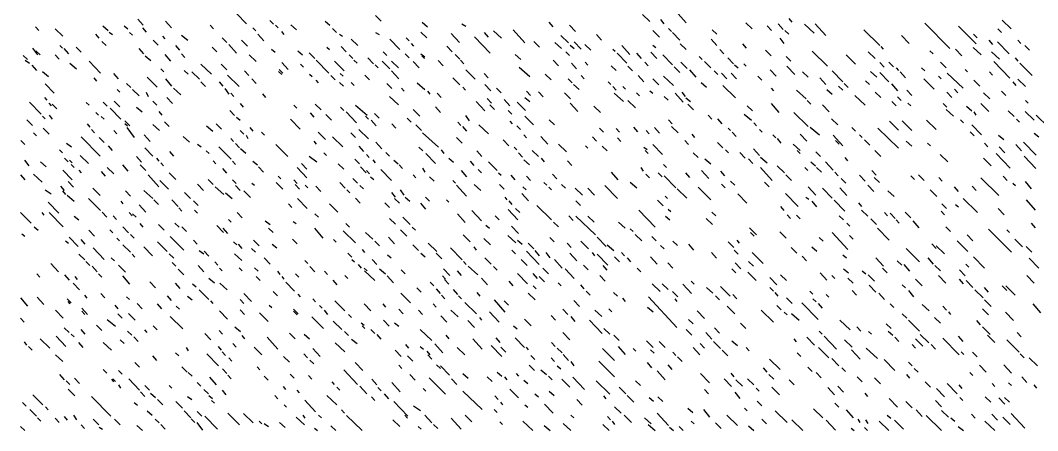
# Model space of a CAD drawing. Extents: x 0 to 599, y 0 to 600.
# Drawn here: x 0.6 to 367.4, y 0.2 to 148.2 of the extents above; entities that cross this region are included whole.
import ezdxf

# ---------------------------------------------------------------- set-up
doc = ezdxf.new("R2010")
doc.units = 0
doc.header["$MEASUREMENT"] = 0
doc.layers.add('SKARN_FSET2', color=206, linetype='CONTINUOUS')

msp = doc.modelspace()

# ---------------------------------------------------------------- linework, layer by layer
at = {"layer": 'SKARN_FSET2'}
for p, q in [((78.5, 150.7), (82.16, 146.96)), ((237.75, 150.51), (240.68, 147.33)), ((42.99, 148.64), (44.82, 146.4)), ((52.87, 147.89), (55.07, 145.46)), ((90.58, 148.08), (91.86, 146.77)), ((110.53, 147.89), (112.18, 146.4)), ((128.65, 149.95), (130.67, 147.89)), ((145.49, 147.52), (147.33, 145.83)), ((159.77, 146.96), (161.24, 146.02)), ((191.07, 147.52), (192.54, 145.83)), ((224.93, 150.33), (227.5, 147.71)), ((231.34, 148.46), (232.63, 146.96)), ((262.1, 147.33), (264.48, 145.09)), ((273.81, 146.96), (275.64, 144.9)), ((277.65, 148.83), (278.75, 147.52)), ((283.33, 146.77), (286.81, 143.59)), ((287.17, 146.96), (291.02, 142.65)), ((326.71, 147.15), (335.69, 137.97)), ((354.53, 148.27), (357.83, 145.09)), ((6.01, 145.83), (7.3, 144.52)), ((13.15, 145.09), (15.9, 142.46)), ((27.62, 143.21), (28.9, 141.72)), ((30.36, 146.21), (32.19, 144.52)), ((32.56, 143.96), (33.84, 143.03)), ((38.05, 146.21), (39.33, 145.09)), ((39.88, 143.78), (40.98, 142.84)), ((44.64, 145.46), (45.92, 143.96)), ((68.98, 146.4), (70.26, 145.09)), ((84.36, 145.46), (85.46, 144.34)), ((86.19, 143.21), (88.39, 140.78)), ((92.6, 146.4), (93.51, 145.46)), ((94.79, 144.15), (95.53, 143.03)), ((98.09, 146.58), (100.1, 144.71)), ((113.1, 145.27), (114.56, 143.78)), ((115.66, 143.21), (116.76, 142.46)), ((128.66, 143.78), (129.94, 143.03)), ((144.95, 143.96), (147.15, 141.9)), ((155.93, 143.4), (158.86, 140.22)), ((167.83, 143.78), (169.3, 142.09)), ((171.12, 144.34), (174.06, 141.72)), ((178.26, 144.71), (182.48, 140.03)), ((198.58, 146.4), (200.78, 144.15)), ((228.6, 144.52), (230.98, 142.09)), ((234.27, 145.27), (235.37, 144.15)), ((235.74, 143.78), (238.31, 140.97)), ((250.02, 144.71), (251.67, 143.21)), ((269.79, 146.21), (271.43, 144.52)), ((276.19, 144.52), (277.66, 143.21)), ((304.75, 144.71), (310.43, 139.1)), ((338.79, 146.02), (345.21, 139.66)), ((344.29, 143.21), (345.57, 141.9)), ((353.07, 145.09), (354.36, 143.78)), ((30, 140.59), (31.47, 139.1)), ((48.49, 140.97), (50.32, 139.28)), ((51.78, 142.46), (52.7, 141.53)), ((58.74, 142.84), (60.93, 140.97)), ((73.38, 141.9), (75.03, 140.22)), ((75.76, 139.47), (78.51, 136.29)), ((80.34, 140.97), (82.54, 138.91)), ((119.87, 141.34), (122.26, 139.1)), ((133.79, 141.34), (137.45, 137.6)), ((139.64, 141.9), (140.74, 140.78)), ((141.48, 139.84), (142.39, 138.91)), ((164.35, 142.28), (170.03, 136.29)), ((185.77, 140.59), (187.79, 138.53)), ((193.28, 140.22), (195.66, 137.97)), ((195.47, 142.65), (198.22, 140.03)), ((200.23, 140.41), (202.8, 137.78)), ((204.08, 139.47), (206.28, 137.41)), ((208.28, 143.03), (210.12, 140.97)), ((238.49, 139.66), (240.69, 137.6)), ((249.66, 141.34), (251.67, 139.1)), ((261.01, 139.66), (262.29, 138.16)), ((274.37, 141.72), (275.83, 139.84)), ((318.3, 142.65), (321.05, 139.84)), ((349.78, 140.97), (351.07, 139.47)), ((352.89, 140.41), (357.11, 136.1)), ((360.22, 140.97), (361.32, 139.84)), ((4.92, 138.16), (6.76, 135.73)), ((6.21, 137.22), (7.67, 135.73)), ((13.16, 135.73), (14.63, 134.23)), ((14.81, 139.1), (15.72, 138.16)), ((16.27, 137.97), (17.92, 136.1)), ((20.67, 138.53), (22.5, 136.66)), ((43.36, 137.97), (45.01, 136.1)), ((52.7, 135.91), (54.72, 133.48)), ((56.54, 139.1), (58.01, 137.41)), ((58.74, 136.1), (59.84, 134.79)), ((69.72, 138.53), (71.37, 136.85)), ((83.09, 135.73), (85.65, 133.29)), ((91.14, 137.78), (92.42, 136.66)), ((100.66, 137.22), (102.31, 135.73)), ((104.69, 136.47), (106.7, 134.41)), ((111.09, 138.53), (112.01, 137.6)), ((116.22, 138.72), (118.05, 136.85)), ((119.15, 135.73), (120.43, 134.41)), ((131.41, 136.85), (132.69, 135.54)), ((139.28, 136.1), (140.75, 134.6)), ((144.96, 136.1), (146.42, 134.98)), ((154.29, 138.91), (156.31, 136.85)), ((157.4, 135.91), (159.05, 134.23)), ((179, 135.91), (181.02, 134.04)), ((197.31, 136.85), (198.59, 135.54)), ((198.77, 139.28), (200.24, 137.97)), ((214.15, 137.78), (215.06, 137.04)), ((215.8, 136.29), (219.28, 132.73)), ((217.44, 139.1), (220.37, 135.91)), ((222.75, 136.29), (224.4, 134.41)), ((227.88, 136.66), (230.08, 134.41)), ((228.61, 139.28), (229.71, 138.35)), ((232.27, 135.73), (235.75, 132.17)), ((252.77, 137.6), (254.24, 136.1)), ((269.25, 137.41), (271.26, 135.35)), ((286.09, 137.04), (291.58, 131.61)), ((298.35, 135.73), (301.65, 132.36)), ((306.22, 136.85), (308.79, 134.41)), ((310.8, 138.72), (311.71, 137.78)), ((328.55, 137.22), (329.65, 136.1)), ((337.7, 137.78), (340.09, 135.35)), ((344.11, 138.35), (347.04, 135.73)), ((350.7, 136.85), (353.63, 134.23)), ((362.78, 139.1), (364.43, 137.41)), ((1.63, 135.54), (3.1, 134.04)), ((2.37, 133.85), (3.83, 132.73)), ((18.48, 132.73), (20.86, 130.67)), ((25.43, 133.48), (29.46, 129.17)), ((45.56, 135.35), (47.58, 133.67)), ((65.7, 132.36), (69.55, 128.8)), ((73.02, 132.36), (75.04, 130.3)), ((94.81, 132.92), (97.19, 130.48)), ((101.58, 132.36), (102.68, 131.23)), ((107.25, 133.85), (111.83, 129.17)), ((113.84, 133.48), (117.32, 129.92)), ((120.8, 133.85), (122.08, 132.73)), ((125.92, 134.6), (127.94, 132.54)), ((128.49, 132.17), (129.59, 131.05)), ((131.05, 133.48), (133.8, 130.67)), ((134.34, 133.48), (136.91, 131.05)), ((142.21, 133.29), (144.41, 131.05)), ((145.32, 135.35), (146.24, 134.41)), ((151.18, 133.67), (153.02, 131.79)), ((159.24, 133.85), (160.52, 132.54)), ((192.74, 133.85), (194.57, 131.79)), ((199.33, 132.73), (201.16, 130.67)), ((204.27, 133.1), (205.18, 131.98)), ((225.68, 133.1), (226.97, 131.79)), ((238.68, 133.1), (241.06, 130.86)), ((245.27, 135.16), (246.37, 134.04)), ((247.28, 133.29), (249.48, 131.05)), ((255.7, 134.6), (257.72, 132.54)), ((258.08, 132.17), (259.37, 131.05)), ((261.38, 132.54), (262.3, 131.61)), ((276.75, 135.16), (278.4, 133.48)), ((310.44, 132.92), (312.08, 131.23)), ((313.73, 133.1), (315.38, 131.42)), ((332.4, 133.1), (334.42, 131.05)), ((351.62, 133.29), (357.3, 127.3)), ((359.31, 134.6), (360.22, 133.48)), ((360.96, 132.73), (365.35, 128.24)), ((4.75, 131.98), (6.4, 130.11)), ((8.59, 129.73), (10.79, 127.86)), ((34.22, 128.99), (35.87, 127.11)), ((51.24, 130.67), (52.34, 129.55)), ((59.66, 130.11), (61.13, 128.8)), ((62.41, 129.55), (65.16, 126.93)), ((75.22, 128.42), (79.44, 124.31)), ((81.45, 129.92), (82.91, 128.24)), ((93.71, 129.73), (94.81, 128.61)), ((93.89, 130.48), (95.18, 129.17)), ((104.88, 128.8), (105.79, 127.86)), ((115.86, 128.99), (116.96, 128.05)), ((124.83, 128.42), (126.48, 126.74)), ((134.35, 129.92), (137.1, 127.11)), ((161.25, 130.3), (164.55, 126.93)), ((167.85, 128.99), (169.31, 127.49)), ((180.47, 131.23), (184.32, 127.86)), ((189.81, 128.8), (192.01, 126.74)), ((213.6, 131.79), (215.44, 130.11)), ((219.65, 131.61), (221.29, 129.92)), ((236.3, 131.42), (238.32, 129.36)), ((241.8, 130.3), (244.18, 127.68)), ((250.77, 129.92), (252.05, 128.61)), ((253.33, 129.17), (255.34, 127.11)), ((256.81, 129.17), (258.82, 127.11)), ((270.9, 130.3), (273.1, 128.05)), ((276.94, 131.61), (279.87, 128.61)), ((282.62, 129.55), (284.63, 127.68)), ((293.23, 129.92), (297.08, 125.99)), ((307.14, 129.73), (309.34, 127.68)), ((310.44, 129.36), (313.74, 125.99)), ((316.3, 131.05), (317.21, 130.11)), ((317.76, 129.55), (319.78, 127.49)), ((325.45, 131.05), (326.73, 129.92)), ((334.78, 129.17), (340.46, 123.74)), ((341.19, 130.48), (342.11, 129.55)), ((349.98, 129.55), (351.08, 128.42)), ((9.51, 125.24), (12.81, 121.87)), ((27.08, 127.49), (28, 126.18)), ((38.8, 125.43), (40.45, 123.93)), ((46.3, 127.68), (49.97, 124.12)), ((52.89, 127.11), (55.09, 124.49)), ((65.71, 125.99), (67.36, 124.31)), ((72.3, 125.99), (73.58, 124.49)), ((84.01, 127.11), (85.66, 125.43)), ((107.08, 126.55), (107.99, 125.62)), ((112.57, 128.24), (114.03, 126.74)), ((115.68, 125.8), (117.15, 124.49)), ((119.89, 125.8), (120.99, 124.68)), ((132.7, 125.43), (134.54, 123.56)), ((143.69, 125.62), (146.44, 123.18)), ((156.5, 127.49), (159.06, 124.87)), ((168.03, 125.05), (170.23, 122.81)), ((198.05, 127.11), (199.52, 125.62)), ((200.07, 125.05), (202.08, 123.18)), ((202.81, 128.24), (203.91, 127.11)), ((212.51, 125.99), (213.43, 125.05)), ((223.31, 128.24), (225.33, 125.99)), ((228.62, 127.11), (230.82, 124.87)), ((232.46, 128.05), (236.13, 124.68)), ((246.01, 125.8), (248.03, 124.12)), ((266.51, 128.05), (267.98, 126.55)), ((288.84, 127.49), (291.04, 125.05)), ((297.63, 125.43), (299.1, 123.93)), ((305.32, 126.37), (306.78, 125.05)), ((314.65, 125.24), (316.85, 122.81)), ((326.37, 127.11), (330.03, 123.37)), ((331.67, 128.05), (332.59, 127.11)), ((344.31, 126.55), (346.5, 124.49)), ((358.4, 125.99), (359.5, 124.68)), ((360.23, 126.93), (362.98, 124.31)), ((35.51, 123.18), (36.43, 122.25)), ((41, 123.18), (43.38, 120.94)), ((45.94, 122.25), (46.68, 120.75)), ((55.83, 123.74), (58.39, 121.31)), ((74.31, 123.56), (75.78, 121.5)), ((76.51, 121.87), (77.61, 120.75)), ((87.86, 121.68), (88.96, 120.37)), ((138.01, 123.74), (138.93, 122.62)), ((147.35, 122.62), (148.27, 121.5)), ((150.83, 121.87), (152.3, 120.37)), ((160.16, 124.12), (161.08, 123)), ((172.24, 123.74), (173.89, 122.06)), ((183.05, 122.62), (184.51, 121.12)), ((187.44, 122.43), (189.09, 120.56)), ((196.77, 122.06), (198.97, 119.81)), ((214.16, 124.31), (215.44, 123)), ((214.71, 121.87), (218.01, 118.88)), ((217.82, 124.31), (218.74, 123.37)), ((222.77, 122.06), (223.87, 120.94)), ((227.53, 122.81), (228.63, 121.87)), ((236.68, 121.87), (239.61, 118.69)), ((239.06, 122.25), (240.34, 120.75)), ((253.88, 124.68), (258.46, 120.19)), ((271.27, 123.74), (272.19, 122.81)), ((280.43, 123), (283.91, 119.81)), ((291.41, 123.18), (293.24, 121.5)), ((295.62, 124.49), (297.08, 123)), ((301.48, 121.12), (305.14, 117.57)), ((308.8, 122.25), (310.81, 120.37)), ((320.15, 123), (321.98, 121.12)), ((334.61, 122.25), (336.44, 120.37)), ((337.35, 123.37), (338.64, 122.06)), ((347.79, 122.06), (350.17, 119.81)), ((354.38, 122.62), (355.84, 121.12)), ((3.85, 118.69), (8.06, 114.38)), ((9.34, 120.37), (10.07, 119.44)), ((10.8, 118.32), (11.72, 117.38)), ((12.08, 117.94), (13.73, 116.26)), ((24.35, 118.5), (25.45, 117.57)), ((30.39, 118.69), (31.85, 117.19)), ((34.41, 119.06), (36.43, 117)), ((48.33, 119.06), (49.79, 117.57)), ((53.45, 120.37), (55.47, 118.13)), ((79.81, 118.13), (80.91, 116.82)), ((99.22, 117.57), (100.31, 116.44)), ((106.9, 117.94), (109.1, 115.88)), ((121.36, 117.57), (125.58, 114.01)), ((133.62, 120.75), (136.92, 117.75)), ((164.93, 118.88), (168.04, 115.51)), ((168.95, 120), (170.42, 118.32)), ((169.87, 117.75), (171.52, 116.07)), ((174.99, 119.63), (177.01, 117.38)), ((179.75, 118.69), (182.69, 115.69)), ((182.5, 120.37), (184.33, 118.88)), ((198.79, 118.32), (201.54, 115.32)), ((219.66, 119.25), (222.41, 116.63)), ((232.65, 120.75), (234.12, 119.44)), ((240.52, 120.19), (242.17, 118.88)), ((241.26, 117.94), (243.28, 115.88)), ((262.68, 117.38), (264.51, 115.51)), ((271.28, 118.13), (274.03, 114.95)), ((284.27, 119.25), (285.56, 117.94)), ((289.77, 117.75), (292.15, 115.13)), ((314.84, 118.88), (316.31, 117.38)), ((316.86, 120.56), (318.14, 119.25)), ((320.52, 118.32), (321.62, 117.38)), ((333.33, 118.13), (334.61, 116.82)), ((346.88, 118.13), (349.81, 115.32)), ((362.98, 119.25), (363.9, 118.32)), ((10.99, 114.01), (12.09, 112.51)), ((27.83, 114.95), (28.75, 114.01)), ((32.95, 116.44), (36.8, 112.51)), ((42.47, 116.82), (44.49, 115.13)), ((50.53, 115.32), (51.63, 114.01)), ((76.15, 115.69), (77.8, 113.82)), ((105.08, 114.76), (106.36, 113.26)), ((110.75, 114.2), (112.77, 112.14)), ((116.06, 116.82), (117.16, 115.69)), ((118.07, 115.13), (121.74, 111.2)), ((128.32, 114.57), (129.97, 112.89)), ((142.23, 116.07), (144.62, 113.63)), ((150.29, 117), (152.12, 114.95)), ((161.09, 113.82), (162.37, 111.95)), ((176.46, 115.69), (177.75, 114.38)), ((207.4, 117.19), (209.78, 114.95)), ((248.59, 114.01), (249.87, 112.51)), ((261.58, 114.38), (264.15, 112.14)), ((279.52, 114.95), (284.65, 109.89)), ((334.43, 116.07), (337, 113.63)), ((341.75, 117.19), (343.59, 115.51)), ((344.32, 115.13), (345.05, 114.01)), ((356.76, 115.51), (358.96, 113.45)), ((362.81, 115.32), (366.1, 112.14)), ((366.83, 114.01), (371.23, 109.7)), ((2.94, 112.32), (4.95, 110.27)), ((8.61, 113.63), (9.53, 112.7)), ((24.72, 110.83), (25.64, 109.7)), ((29.66, 113.45), (30.76, 112.51)), ((38.27, 111.95), (40.1, 110.08)), ((38.27, 111.01), (39.18, 110.08)), ((48.34, 110.64), (50.72, 108.39)), ((52.54, 111.58), (54.19, 109.89)), ((67.74, 110.08), (69.94, 108.21)), ((71.22, 110.83), (73.05, 108.95)), ((78.54, 113.26), (79.82, 112.14)), ((97.94, 112.51), (101.42, 108.95)), ((125.03, 113.63), (126.13, 112.51)), ((127.04, 112.14), (128.88, 110.08)), ((134.55, 110.83), (136.02, 109.33)), ((140.04, 112.89), (141.51, 111.39)), ((143.15, 110.45), (145.17, 108.39)), ((158.35, 111.39), (159.45, 110.27)), ((165.85, 110.45), (169.33, 107.27)), ((177.02, 111.76), (177.93, 110.83)), ((179.58, 110.08), (180.86, 108.77)), ((182.51, 113.63), (185.62, 110.45)), ((191.29, 112.32), (193.13, 110.45)), ((234.31, 112.32), (235.59, 110.83)), ((251.88, 112.7), (253.53, 110.83)), ((265.06, 111.2), (265.98, 110.08)), ((293.07, 112.7), (295.27, 110.45)), ((313.94, 111.76), (317.23, 108.58)), ((318.51, 111.95), (321.99, 108.39)), ((327.3, 112.14), (330.78, 108.77)), ((339.56, 112.32), (340.66, 111.2)), ((343.59, 110.45), (347.07, 106.9)), ((359.7, 112.51), (360.8, 111.39)), ((5.32, 107.64), (6.42, 106.52)), ((8.8, 109.33), (11, 107.08)), ((26.19, 108.77), (27.29, 107.64)), ((34.24, 108.39), (35.34, 107.27)), ((39, 109.52), (41.57, 105.96)), ((45.23, 106.9), (47.43, 104.46)), ((79.82, 108.39), (81.1, 107.08)), ((82.02, 106.71), (82.57, 105.59)), ((83.3, 109.52), (84.4, 108.21)), ((87.51, 107.83), (88.61, 106.71)), ((108.01, 107.83), (110.58, 105.21)), ((119.73, 107.64), (121.38, 105.96)), ((122.65, 108.77), (126.14, 105.4)), ((145.54, 107.64), (151.4, 102.4)), ((159.99, 109.89), (161.46, 108.21)), ((182.15, 106.9), (183.06, 105.77)), ((209.42, 109.33), (210.88, 107.83)), ((215.46, 109.14), (216.56, 107.83)), ((221.68, 109.7), (223.15, 108.02)), ((226.26, 108.39), (227.36, 107.27)), ((229.19, 109.52), (231.02, 107.46)), ((235.41, 109.89), (237.79, 107.64)), ((242.74, 107.08), (243.65, 105.96)), ((255.73, 109.33), (256.65, 108.39)), ((257.2, 107.83), (258.66, 106.33)), ((267.08, 108.77), (267.99, 107.83)), ((271.84, 106.9), (272.94, 105.77)), ((281.72, 107.08), (284.11, 104.65)), ((285.38, 109.7), (288.68, 106.9)), ((293.62, 106.71), (297.1, 102.96)), ((300.39, 109.52), (301.68, 108.21)), ((303.14, 106.9), (304.06, 105.96)), ((309.73, 109.33), (317.24, 102.03)), ((343.04, 108.02), (344.51, 106.52)), ((353.3, 106.71), (355.13, 105.21)), ((366.11, 107.46), (367.76, 106.15)), ((0.75, 104.84), (2.22, 103.34)), ((17.22, 103.9), (19.06, 102.59)), ((22.53, 106.15), (29.31, 99.22)), ((28.94, 105.96), (30.77, 104.09)), ((32.24, 102.96), (33.7, 101.28)), ((59.32, 106.33), (61.52, 104.27)), ((64.45, 103.53), (65.73, 102.59)), ((76.53, 105.59), (77.45, 104.46)), ((78.18, 103.71), (79.65, 102.22)), ((92.64, 103.34), (97.04, 99.03)), ((106.37, 104.65), (107.28, 103.53)), ((113.14, 106.15), (116.8, 102.59)), ((122.66, 102.78), (124.31, 100.9)), ((128.7, 104.27), (130.9, 101.84)), ((157.8, 105.96), (159.82, 103.9)), ((174.64, 105.02), (176.66, 102.96)), ((188.19, 106.33), (190.75, 103.53)), ((194.6, 103.53), (197.53, 100.72)), ((204.3, 102.96), (205.22, 102.03)), ((206.86, 106.15), (208.32, 104.65)), ((210.34, 102.78), (212.17, 101.09)), ((215.83, 105.77), (217.11, 104.46)), ((228.64, 103.34), (232.13, 99.78)), ((240.17, 104.84), (241.46, 103.34)), ((251.89, 104.09), (253.91, 102.22)), ((273.49, 105.59), (274.77, 103.9)), ((279.17, 103.53), (281.73, 101.28)), ((294.54, 104.84), (295.82, 103.53)), ((304.97, 105.02), (306.81, 103.15)), ((319.98, 104.65), (322, 102.78)), ((327.67, 103.9), (328.77, 102.96)), ((348.17, 103.9), (349.46, 102.59)), ((359.52, 103.34), (361.54, 101.09)), ((362.27, 104.27), (366.85, 99.59)), ((14.66, 101.47), (15.76, 100.34)), ((22.17, 99.41), (25.1, 96.6)), ((45.42, 102.22), (48.35, 99.22)), ((54.39, 100.9), (55.85, 99.22)), ((67.57, 101.09), (68.66, 100.16)), ((72.14, 102.59), (76.54, 98.1)), ((81.84, 100.16), (80.01, 101.84)), ((104.73, 99.22), (107.47, 97.16)), ((110.03, 100.34), (110.95, 99.41)), ((125.41, 99.78), (126.33, 98.66)), ((132.36, 100.53), (133.65, 99.22)), ((144.26, 102.4), (145.73, 101.09)), ((146.83, 100.16), (150.31, 96.6)), ((152.32, 101.47), (153.23, 100.16)), ((165.13, 101.09), (166.96, 99.03)), ((178.67, 102.4), (179.59, 101.47)), ((180.14, 100.34), (181.61, 98.85)), ((185.08, 101.28), (187.46, 99.03)), ((225.35, 102.4), (226.63, 101.65)), ((225.9, 101.28), (227, 100.16)), ((243.11, 100.34), (244.94, 98.66)), ((254.82, 101.47), (255.92, 100.34)), ((259.95, 100.53), (261.96, 98.47)), ((264.89, 101.84), (267.09, 99.41)), ((280.63, 101.28), (281.73, 100.16)), ((287.41, 100.72), (289.05, 99.03)), ((308.64, 101.28), (310.84, 99.03)), ((332.25, 99.78), (335, 97.16)), ((352.39, 100.16), (357.52, 94.91)), ((353.48, 102.59), (355.5, 100.34)), ((362.46, 99.22), (366.67, 94.73)), ((2.04, 97.72), (3.69, 95.66)), ((7.9, 97.16), (9.91, 95.29)), ((16.5, 98.47), (17.78, 97.16)), ((18.33, 97.72), (19.25, 96.79)), ((18.88, 96.22), (19.98, 95.1)), ((37.37, 96.04), (39.38, 93.79)), ((42.49, 99.03), (44.32, 96.97)), ((43.77, 96.04), (45.79, 93.98)), ((49.63, 98.47), (50.55, 97.35)), ((51.28, 96.79), (52.2, 95.66)), ((70.13, 97.54), (71.05, 96.41)), ((77.09, 97.35), (78.19, 96.22)), ((84.41, 97.35), (86.06, 96.04)), ((101.98, 96.6), (103.82, 94.54)), ((115.16, 96.41), (117.18, 94.54)), ((121.2, 98.1), (122.85, 96.41)), ((127.61, 97.91), (128.52, 96.79)), ((135.3, 97.72), (136.76, 96.41)), ((137.13, 96.04), (138.41, 94.73)), ((155.06, 98.47), (156.71, 96.97)), ((162.75, 97.35), (164.04, 95.85)), ((169.34, 97.16), (172.46, 93.98)), ((182.16, 97.91), (184.17, 96.04)), ((188.38, 98.47), (189.48, 97.16)), ((197.9, 97.54), (199.36, 95.85)), ((232.5, 96.22), (233.6, 95.1)), ((247.32, 98.28), (249.52, 96.41)), ((263.06, 98.28), (264.71, 96.6)), ((267.46, 98.85), (269.84, 96.79)), ((273.5, 95.66), (276.06, 93.23)), ((285.58, 97.16), (287.23, 95.66)), ((290.89, 97.16), (293.64, 94.17)), ((297.84, 98.66), (298.76, 97.54)), ((347.81, 98.47), (350.56, 95.66)), ((0.58, 92.48), (2.23, 90.61)), ((5.34, 92.67), (8.45, 89.86)), ((15.95, 94.17), (19.25, 90.61)), ((21.63, 94.17), (22.54, 93.23)), ((29.68, 93.6), (31.15, 91.92)), ((31.88, 95.1), (34.26, 92.85)), ((46.71, 92.48), (50.56, 88.17)), ((54.21, 93.23), (56.59, 90.8)), ((73.43, 94.73), (74.9, 93.04)), ((86.43, 95.29), (88.26, 93.42)), ((93.57, 91.92), (94.48, 90.98)), ((100.34, 95.1), (103.82, 91.36)), ((123.22, 95.29), (125.23, 93.23)), ((125.42, 93.98), (126.52, 92.85)), ((126.88, 91.73), (127.98, 90.8)), ((130.54, 94.35), (134.39, 90.42)), ((142.26, 92.48), (143.17, 91.36)), ((145.55, 94.91), (146.47, 93.42)), ((148.12, 91.73), (149.76, 90.23)), ((159.46, 93.98), (161.48, 91.73)), ((165.69, 94.35), (166.79, 93.23)), ((173.01, 93.23), (173.93, 92.29)), ((177.4, 92.29), (178.87, 90.61)), ((183.08, 91.92), (184.54, 90.42)), ((192.41, 92.67), (194.06, 90.98)), ((213.65, 93.42), (216.03, 90.61)), ((224.26, 95.1), (225.18, 93.79)), ((226.09, 92.67), (227.38, 91.36)), ((230.49, 93.23), (231.95, 91.73)), ((232.68, 92.11), (236.9, 87.8)), ((240.37, 93.23), (241.84, 91.54)), ((246.23, 93.98), (248.79, 91.17)), ((253, 93.79), (254.47, 92.11)), ((267.46, 95.1), (271.67, 90.42)), ((276.61, 92.48), (278.63, 90.42)), ((283.38, 95.1), (284.48, 93.98)), ((287.59, 95.1), (289.43, 93.42)), ((294.19, 93.42), (295.47, 92.11)), ((303.16, 92.29), (305.17, 90.23)), ((307.55, 93.98), (309.2, 92.29)), ((321.64, 92.11), (322.93, 90.8)), ((324.39, 92.48), (326.41, 90.42)), ((354.96, 91.92), (356.43, 90.42)), ((15.04, 88.36), (16.33, 86.86)), ((17.79, 90.05), (19.8, 87.99)), ((50.92, 90.42), (54.03, 87.24)), ((64.47, 89.11), (66.67, 86.86)), ((68.31, 90.8), (70.14, 88.92)), ((70.87, 88.17), (73.99, 85.37)), ((77.09, 90.61), (78.38, 89.3)), ((78.2, 88.55), (79.84, 86.86)), ((84.05, 89.49), (84.97, 88.74)), ((92.84, 89.67), (95.22, 87.24)), ((99.24, 90.61), (100.34, 89.3)), ((99.61, 88.92), (101.26, 87.24)), ((103.27, 88.74), (104.19, 87.8)), ((107.12, 88.36), (108.95, 86.49)), ((115.72, 89.67), (117.73, 87.61)), ((120.48, 91.17), (122.13, 89.49)), ((123.04, 88.55), (124.32, 87.43)), ((156.54, 90.42), (157.45, 89.49)), ((157.82, 88.74), (161.49, 84.8)), ((164.23, 88.92), (166.61, 86.86)), ((173.38, 88.92), (175.03, 87.24)), ((181.8, 88.17), (182.9, 87.05)), ((189.3, 89.67), (190.4, 88.74)), ((195.71, 88.92), (197.18, 87.61)), ((211.27, 88.55), (215.85, 83.87)), ((220.42, 89.86), (222.8, 87.8)), ((253.37, 89.11), (254.65, 87.8)), ((256.66, 90.23), (258.13, 88.74)), ((268.93, 89.86), (270.58, 88.17)), ((284.67, 88.17), (287.42, 85.18)), ((296.57, 91.17), (298.22, 89.49)), ((306.09, 88.74), (308.29, 86.49)), ((308.47, 91.54), (310.3, 89.67)), ((331.71, 91.54), (333, 90.23)), ((337.21, 88.17), (338.67, 86.49)), ((343.8, 88.36), (345.26, 86.86)), ((346.91, 91.36), (353.32, 84.99)), ((358.44, 89.49), (359.36, 88.55)), ((362.83, 90.05), (365.03, 87.43)), ((9.55, 87.05), (11.75, 85.55)), ((15.78, 86.68), (16.88, 85.37)), ((17.43, 85.18), (19.99, 82.93)), ((26.76, 87.61), (29.33, 84.99)), ((38.48, 86.68), (40.31, 84.8)), ((45.07, 86.86), (48.36, 83.87)), ((59.71, 86.12), (61.91, 83.87)), ((74.54, 85.93), (76.92, 83.87)), ((81.13, 86.68), (83.51, 84.24)), ((118.28, 87.05), (119.38, 85.93)), ((134.39, 86.12), (135.68, 84.43)), ((137.5, 87.05), (138.79, 85.18)), ((139.34, 84.43), (140.99, 82.93)), ((146.66, 84.43), (148.13, 82.93)), ((175.21, 84.43), (175.95, 83.49)), ((181.44, 85.74), (183.82, 83.12)), ((191.14, 87.99), (192.05, 87.05)), ((200.65, 87.61), (203.22, 85.18)), ((205.23, 87.61), (207.61, 85.18)), ((233.06, 84.8), (233.97, 83.87)), ((237.45, 87.43), (240.93, 84.06)), ((244.95, 87.99), (249.53, 83.49)), ((259.23, 85.55), (262.53, 82.18)), ((276.44, 85.74), (281.02, 81.06)), ((283.76, 84.43), (284.86, 83.68)), ((289.8, 87.61), (293.28, 84.06)), ((296.02, 87.8), (298.59, 84.99)), ((313.41, 86.68), (315.61, 84.62)), ((328.61, 87.05), (330.99, 84.62)), ((10.66, 82.56), (14.51, 78.63)), ((25.12, 83.87), (29.51, 79.56)), ((36.83, 82.93), (37.57, 82)), ((43.42, 81.62), (45.81, 79)), ((48.73, 83.49), (50.38, 81.81)), ((55.14, 83.49), (57.52, 81.06)), ((63.01, 83.12), (64.66, 81.44)), ((97.24, 82), (98.52, 80.69)), ((100.53, 83.87), (104.01, 80.31)), ((112.07, 82), (115, 79)), ((121.4, 84.06), (123.05, 82.18)), ((132.02, 82.37), (133.67, 80.69)), ((135.49, 83.87), (137.33, 82.18)), ((144.83, 82.18), (146.66, 80.12)), ((154.17, 83.49), (155.08, 82.56)), ((176.68, 83.12), (177.78, 81.81)), ((186.75, 81.44), (192.06, 76.19)), ((200.84, 83.12), (202.49, 81.44)), ((230.31, 83.31), (232.33, 81.25)), ((274.61, 81.06), (275.9, 79.56)), ((285.96, 82.93), (287.61, 80.87)), ((294.01, 83.31), (297.86, 79.38)), ((302.8, 82.37), (303.9, 81.06)), ((332.82, 82), (334.47, 80.31)), ((337.76, 81.81), (338.86, 80.87)), ((340.51, 83.87), (345.64, 78.81)), ((363.21, 83.49), (366.5, 79.75)), ((0.59, 78.81), (4.44, 75.07)), ((8.28, 78.81), (9.01, 77.88)), ((11.03, 78.81), (15.97, 73.76)), ((20, 77.5), (21.65, 76.19)), ((30.06, 79), (31.71, 77.13)), ((34.09, 77.69), (35.19, 76.38)), ((39.77, 78.81), (40.87, 77.69)), ((41.05, 78.44), (42.33, 77.13)), ((57.7, 80.5), (58.8, 79.38)), ((63.38, 79.75), (64.48, 78.63)), ((78.75, 78.81), (80.59, 76.94)), ((106.76, 78.44), (108.04, 77.13)), ((138.43, 77.13), (141.18, 74.51)), ((158.2, 78.44), (160.95, 75.26)), ((163.32, 79.56), (166.8, 75.82)), ((171.74, 77.69), (173.21, 76.19)), ((176.5, 79.94), (179.98, 76.19)), ((179.06, 80.31), (180.71, 78.81)), ((198.29, 77.69), (199.93, 76.01)), ((200.85, 77.5), (207.99, 70.76)), ((205.24, 77.5), (207.44, 75.44)), ((223.54, 79.75), (229.41, 73.57)), ((233.25, 77.5), (234.71, 76.19)), ((234.16, 80.12), (235.08, 79.19)), ((249.9, 79), (251.37, 77.69)), ((277, 78.07), (278.28, 76.76)), ((280.47, 77.88), (281.76, 76.57)), ((295.85, 77.69), (297.32, 76.19)), ((303.9, 79.75), (306.1, 77.5)), ((312.14, 78.81), (313.24, 77.69)), ((314.15, 78.63), (315.99, 76.76)), ((319.64, 79), (321.66, 76.94)), ((332.64, 79.38), (333.74, 78.07)), ((353.14, 80.31), (355.34, 78.07)), ((5.54, 73.76), (7.01, 72.45)), ((37.57, 73.76), (39.59, 71.51)), ((43.61, 74.88), (44.71, 73.57)), ((50.39, 74.51), (52.4, 72.45)), ((56.24, 75.07), (57.89, 73.57)), ((58.81, 73.76), (60.46, 72.07)), ((71.44, 74.13), (73.82, 71.7)), ((75.65, 76.38), (76.56, 75.44)), ((88.83, 75.82), (90.66, 74.51)), ((98.89, 75.63), (99.99, 74.88)), ((117.93, 74.88), (119.21, 73.57)), ((133.67, 76.76), (135.87, 74.7)), ((141.91, 73.57), (143.01, 72.45)), ((168.45, 74.32), (169.74, 73.2)), ((177.61, 73.95), (180.17, 71.33)), ((192.8, 75.44), (194.63, 73.76)), ((216.23, 75.44), (218.61, 73.2)), ((247.89, 76.76), (250.09, 74.51)), ((263.46, 73.39), (266.02, 70.76)), ((298.6, 75.07), (299.7, 73.95)), ((307.2, 76.57), (309.22, 74.51)), ((316.35, 76.19), (317.45, 75.07)), ((322.39, 75.82), (324.59, 73.39)), ((334.29, 73.76), (335.94, 72.07)), ((365.04, 75.07), (366.51, 73.39)), ((1.15, 71.14), (2.25, 70.39)), ((18.18, 70.02), (21.47, 66.65)), ((25.31, 72.45), (27.33, 70.39)), ((32.82, 72.64), (33.92, 71.51)), ((40.32, 70.95), (41.61, 69.64)), ((54.6, 70.2), (59.55, 65.34)), ((73.64, 73.2), (75.28, 71.33)), ((90.11, 73.2), (91.76, 71.7)), ((106.58, 73.2), (109.7, 69.64)), ((117.02, 72.26), (121.42, 67.96)), ((125.07, 71.7), (127.64, 69.27)), ((133.31, 70.02), (135.51, 67.58)), ((137.7, 72.64), (139.9, 70.39)), ((160.22, 70.76), (162.78, 68.33)), ((176.33, 70.58), (179.26, 67.96)), ((191.52, 69.83), (192.99, 68.33)), ((208.54, 70.02), (211.84, 66.65)), ((220.44, 73.01), (221.54, 72.07)), ((222.27, 70.95), (224.65, 68.71)), ((228.31, 70.2), (229.78, 68.71)), ((263.82, 71.7), (265.11, 70.39)), ((274.44, 71.89), (276.64, 69.64)), ((288.54, 69.83), (290, 68.52)), ((293.29, 71.7), (298.97, 65.52)), ((299.52, 70.58), (300.8, 69.27)), ((309.58, 73.2), (313.8, 68.89)), ((341.99, 70.76), (344, 68.71)), ((349.67, 72.82), (357.92, 64.59)), ((356.26, 72.64), (357.18, 71.7)), ((16.9, 68.71), (17.99, 67.77)), ((22.39, 69.08), (23.85, 67.39)), ((26.78, 66.08), (30.81, 61.97)), ((35.38, 69.64), (36.3, 68.71)), ((37.58, 67.21), (40.33, 64.59)), ((45.09, 66.46), (48.2, 63.28)), ((50.03, 68.33), (53.51, 64.77)), ((63.02, 68.89), (64.31, 67.39)), ((77.48, 68.33), (78.58, 67.21)), ((79.13, 67.39), (80.42, 65.9)), ((84.62, 68.89), (86.64, 66.83)), ((91.4, 67.39), (93.05, 66.08)), ((98.72, 69.27), (100.37, 67.58)), ((113.54, 69.08), (114.46, 68.14)), ((128.37, 68.52), (130.02, 66.83)), ((142.1, 67.21), (144.12, 65.15)), ((147.59, 67.77), (150.71, 64.77)), ((155.65, 66.08), (159.86, 61.78)), ((164.07, 66.46), (164.98, 65.34)), ((167.73, 69.45), (170.11, 67.21)), ((179.81, 68.89), (181.46, 67.39)), ((183.65, 67.77), (185.67, 65.71)), ((197.75, 67.77), (199.21, 66.27)), ((202.69, 68.52), (205.44, 65.71)), ((212.21, 67.21), (214.59, 65.15)), ((231.43, 67.02), (232.71, 65.71)), ((235.82, 68.52), (237.47, 67.02)), ((241.5, 67.39), (243.33, 65.34)), ((255.77, 68.33), (257.79, 66.27)), ((258.88, 68.89), (259.8, 67.77)), ((278.47, 66.27), (280.49, 64.21)), ((285.98, 66.46), (287.81, 64.96)), ((329.18, 67.58), (330.82, 65.9)), ((330.82, 66.83), (333.75, 64.02)), ((338.33, 68.71), (342.17, 64.77)), ((359.19, 69.27), (361.94, 66.46)), ((363.22, 66.65), (365.24, 64.59)), ((21.66, 63.84), (23.86, 61.78)), ((33.38, 62.53), (34.48, 61.4)), ((40.88, 63.84), (41.8, 62.71)), ((54.24, 64.02), (55.89, 62.34)), ((65.04, 65.15), (66.69, 64.02)), ((66.87, 64.96), (68.52, 63.09)), ((77.85, 64.02), (80.42, 61.59)), ((83.89, 65.9), (85.36, 64.59)), ((88.47, 62.53), (90.67, 60.28)), ((118.67, 64.21), (120.14, 62.71)), ((123.8, 65.52), (124.71, 64.4)), ((132.95, 63.65), (134.24, 62.53)), ((145.03, 64.21), (146.5, 62.9)), ((150.52, 64.21), (152.54, 62.15)), ((168.1, 62.53), (170.3, 60.28)), ((177.8, 65.34), (179.08, 64.02)), ((183.11, 64.96), (187.69, 60.09)), ((186.03, 65.15), (187.68, 63.28)), ((190.06, 64.4), (191.53, 62.53)), ((198.67, 64.21), (201.23, 61.4)), ((206.72, 64.4), (207.64, 63.28)), ((208.55, 63.84), (212.4, 59.91)), ((214.78, 62.9), (216.61, 61.03)), ((217.34, 64.4), (218.44, 63.28)), ((219.35, 62.53), (220.63, 61.03)), ((227.77, 62.9), (230.15, 60.28)), ((249.74, 64.4), (251.57, 62.34)), ((257.97, 65.34), (259.44, 63.84)), ((264.38, 64.4), (268.41, 60.47)), ((282.5, 63.09), (283.97, 61.4)), ((297.15, 63.65), (298.43, 62.53)), ((309.05, 62.53), (311.79, 59.53)), ((320.02, 65.9), (324.79, 61.03)), ((327.72, 62.53), (329.73, 60.28)), ((344.19, 62.9), (348.22, 58.78)), ((11.6, 60.47), (14.34, 57.47)), ((24.23, 61.22), (25.69, 59.72)), ((26.42, 59.53), (28.26, 57.47)), ((35.94, 59.91), (38.51, 57.29)), ((55.34, 60.84), (56.63, 59.53)), ((64.68, 59.72), (66.7, 57.47)), ((70.72, 61.03), (71.82, 59.91)), ((72.37, 58.78), (73.29, 57.85)), ((79.51, 58.97), (80.61, 57.85)), ((85, 58.97), (86.28, 57.66)), ((103.12, 61.59), (104.22, 60.47)), ((104.95, 59.34), (106.78, 57.47)), ((120.14, 61.97), (121.06, 61.03)), ((122.34, 60.09), (123.44, 58.78)), ((124.54, 58.78), (125.64, 57.85)), ((127.46, 61.97), (129.11, 60.09)), ((160.41, 61.22), (161.33, 60.09)), ((162.06, 59.53), (165.54, 56.35)), ((171.21, 59.34), (172.5, 58.03)), ((181.1, 61.97), (183.29, 59.72)), ((188.97, 58.78), (190.99, 56.72)), ((193.18, 61.97), (195.93, 58.78)), ((203.61, 59.91), (205.26, 58.22)), ((210.57, 59.72), (212.03, 58.03)), ((223.02, 58.78), (224.3, 57.47)), ((234, 60.66), (235.83, 58.78)), ((258.34, 60.66), (260.36, 58.6)), ((263.1, 61.22), (264.93, 59.53)), ((311.43, 58.78), (313.08, 57.1)), ((316.73, 61.4), (318.38, 59.91)), ((319.12, 60.09), (321.13, 57.66)), ((330.28, 59.72), (332.3, 57.85)), ((341.45, 60.28), (342.55, 59.16)), ((364.33, 62.34), (367.81, 58.78)), ((6.47, 56.72), (7.57, 55.6)), ((16.54, 56.35), (18.19, 54.48)), ((20.2, 55.79), (21.12, 54.66)), ((28.81, 56.72), (29.91, 55.6)), ((37.41, 55.98), (39.98, 52.98)), ((57.54, 58.41), (59.56, 56.35)), ((68.53, 55.23), (70.54, 53.54)), ((85.55, 55.79), (87.02, 54.29)), ((93.24, 57.66), (94.15, 56.54)), ((94.89, 55.79), (95.62, 54.85)), ((99.83, 56.72), (100.93, 55.6)), ((110.26, 57.66), (111.36, 56.54)), ((117.58, 56.16), (118.68, 55.04)), ((124.72, 57.85), (128.39, 54.29)), ((130.03, 58.6), (132.23, 56.72)), ((132.78, 55.98), (135.16, 53.54)), ((137.9, 58.22), (139.37, 56.72)), ((152.73, 55.98), (153.83, 54.85)), ((153.09, 58.6), (155.48, 56.16)), ((158.04, 57.85), (159.5, 56.16)), ((166.83, 55.23), (169.02, 52.79)), ((179.82, 56.91), (183.48, 53.17)), ((185.31, 56.91), (186.96, 55.04)), ((187.69, 55.79), (189.52, 53.92)), ((197.02, 58.6), (200.32, 55.04)), ((209.47, 56.16), (211.49, 54.1)), ((257.06, 58.6), (258.53, 57.1)), ((262.92, 57.29), (265.85, 54.29)), ((270.8, 55.41), (273.36, 52.79)), ((274.64, 56.35), (276.84, 54.29)), ((288.92, 57.1), (291.3, 54.48)), ((293.13, 56.16), (294.23, 55.04)), ((297.33, 58.6), (299.17, 57.1)), ((298.99, 55.23), (300.82, 53.35)), ((304.11, 57.85), (305.39, 56.72)), ((306.31, 56.35), (308.5, 54.1)), ((331.57, 56.16), (334.32, 53.35)), ((339.25, 58.22), (341.27, 55.98)), ((363.42, 56.16), (366.17, 53.35)), ((19.66, 53.35), (21.86, 50.92)), ((47.3, 53.92), (49.31, 51.67)), ((56.45, 53.35), (58.1, 51.48)), ((62.67, 53.17), (63.96, 52.04)), ((72.56, 53.35), (75.12, 50.92)), ((96.35, 53.73), (99.47, 50.55)), ((113.19, 54.48), (114.66, 52.79)), ((143.58, 51.67), (145.05, 50.17)), ((148.34, 53.73), (149.62, 52.42)), ((153.46, 54.66), (155.11, 52.98)), ((176.71, 54.1), (178.18, 52.42)), ((185.5, 52.42), (186.6, 51.29)), ((194.47, 53.54), (195.57, 52.42)), ((202.52, 52.79), (203.8, 51.29)), ((228.33, 53.17), (231.26, 50.36)), ((231.99, 53.17), (234.19, 51.11)), ((239.5, 52.98), (242.61, 49.61)), ((242.42, 54.1), (243.52, 52.98)), ((247.92, 51.86), (250.3, 49.8)), ((253.04, 52.23), (256.53, 48.67)), ((270.8, 51.86), (272.08, 50.55)), ((306.68, 52.61), (309.06, 50.17)), ((318.57, 52.79), (319.67, 51.67)), ((323.33, 54.85), (325.71, 52.42)), ((339.07, 54.85), (340.54, 53.17)), ((341.64, 54.29), (344.02, 51.86)), ((348.05, 51.86), (349.51, 50.17)), ((354.63, 52.42), (356.28, 50.73)), ((355.92, 52.42), (359.21, 49.05)), ((0.63, 48.11), (3.19, 45.12)), ((6.67, 48.3), (9.05, 45.68)), ((17.47, 47.74), (18.93, 46.24)), ((23.69, 49.05), (24.61, 47.93)), ((29.55, 49.61), (31.01, 48.11)), ((38.88, 48.49), (39.98, 47.55)), ((53.53, 48.86), (54.99, 47.18)), ((60.85, 48.67), (62.5, 47.36)), ((65.06, 50.92), (68.54, 47.55)), ((81.16, 49.61), (83.91, 46.8)), ((91.78, 50.36), (93.25, 48.86)), ((100.57, 49.42), (101.48, 48.49)), ((106.06, 47.74), (106.98, 46.61)), ((137.73, 49.8), (141.21, 46.24)), ((150.54, 51.29), (152, 49.61)), ((152.37, 49.05), (153.65, 47.74)), ((156.58, 51.11), (158.23, 49.24)), ((158.59, 48.86), (159.69, 47.74)), ((165.18, 49.98), (166.28, 48.67)), ((183.67, 49.8), (186.24, 47.36)), ((204.54, 50.55), (206, 49.05)), ((214.42, 49.98), (215.89, 48.67)), ((217.72, 47.93), (218.64, 46.8)), ((227.05, 48.49), (237.32, 37.44)), ((235.66, 50.36), (237.67, 48.49)), ((236.57, 47.74), (237.31, 46.8)), ((251.22, 48.86), (252.68, 47.36)), ((257.44, 49.24), (258.91, 47.74)), ((272.63, 49.98), (273.73, 48.67)), ((276.84, 48.11), (278.86, 46.05)), ((285.26, 50.55), (286.36, 49.42)), ((286.36, 47.74), (287.46, 46.61)), ((291.12, 49.24), (292.04, 48.3)), ((300.45, 50.73), (302.1, 49.05)), ((310.16, 49.8), (312.17, 47.55)), ((320.77, 50.73), (322.61, 48.49)), ((344.75, 50.92), (347.68, 48.11)), ((17.65, 46.8), (18.38, 45.87)), ((22.78, 44.37), (24.79, 42.12)), ((34.68, 45.49), (35.77, 44.18)), ((42.73, 46.05), (44.56, 44.18)), ((49.87, 45.87), (51.52, 44.18)), ((56.82, 45.12), (57.92, 43.99)), ((69.09, 46.99), (70, 46.05)), ((79.89, 47.55), (81.17, 46.05)), ((90.32, 45.49), (91.24, 44.56)), ((108.44, 45.3), (109.36, 44.37)), ((113.93, 46.99), (117.6, 43.43)), ((124.55, 45.87), (126.93, 43.43)), ((131.32, 45.87), (132.24, 44.74)), ((149.45, 45.87), (150.54, 44.74)), ((160.79, 46.43), (165.01, 42.31)), ((171.41, 47.36), (175.26, 42.87)), ((175.07, 46.99), (176.54, 45.49)), ((200.15, 47.18), (202.16, 44.93)), ((212.78, 44.18), (213.88, 43.06)), ((226.69, 44.74), (228.71, 43.06)), ((255.43, 45.12), (258.18, 42.31)), ((273.37, 45.3), (274.84, 43.81)), ((282.34, 46.24), (288.2, 40.25)), ((288.2, 46.05), (289.66, 44.37)), ((314.19, 45.87), (315.47, 44.56)), ((325.72, 45.68), (328.29, 43.43)), ((333.23, 45.12), (334.51, 43.62)), ((347.5, 44.18), (349.7, 41.93)), ((348.23, 47.36), (350.62, 44.93)), ((365.62, 45.87), (368.37, 42.68)), ((0.63, 40.81), (1.92, 39.31)), ((13.26, 43.62), (16.01, 40.81)), ((22.78, 43.24), (23.88, 42.12)), ((35.78, 42.31), (37.24, 40.81)), ((39.62, 42.5), (42, 40.06)), ((54.63, 41.37), (59.21, 36.88)), ((72.39, 43.43), (75.32, 40.44)), ((79.89, 43.81), (81.36, 42.12)), ((86.85, 42.68), (89.96, 39.5)), ((99.11, 43.99), (100.76, 42.31)), ((99.11, 43.24), (100.39, 41.93)), ((105.7, 41.19), (109.92, 37.07)), ((110.09, 43.62), (111.38, 42.12)), ((118.88, 42.12), (119.98, 41)), ((137, 43.99), (138.65, 42.31)), ((144.14, 43.62), (145.61, 42.12)), ((152.2, 41.56), (154.39, 39.31)), ((155.85, 43.62), (158.42, 41.19)), ((166.11, 41), (166.84, 40.06)), ((169.77, 43.06), (173.25, 39.31)), ((182.4, 40.44), (184.78, 38)), ((191.92, 41.75), (193.57, 40.06)), ((196.12, 43.99), (197.96, 42.12)), ((199.06, 41.37), (200.52, 39.5)), ((207.66, 43.62), (210.22, 41.37)), ((244.63, 43.43), (247.2, 40.62)), ((272.09, 39.31), (267.7, 43.62)), ((275.93, 42.87), (277.03, 41.93)), ((278.68, 42.5), (281.43, 40.06)), ((318.58, 42.31), (320.23, 40.81)), ((330.12, 41), (332.32, 38.94)), ((335.24, 43.06), (335.97, 42.12)), ((355.74, 42.87), (358.67, 39.88)), ((16.38, 37.25), (18.21, 35.57)), ((22.42, 36.69), (23.89, 35.01)), ((28.09, 38.19), (29.93, 36.32)), ((31.94, 40.25), (34.87, 37.82)), ((48.41, 38), (49.88, 36.51)), ((77.88, 37.63), (79.9, 35.94)), ((113.39, 39.69), (116.51, 36.69)), ((123.46, 39.13), (124.56, 38.19)), ((123.83, 38), (124.74, 37.07)), ((126.94, 36.69), (128.41, 35.19)), ((131.51, 40.06), (133.53, 37.82)), ((135.54, 39.13), (137.01, 37.82)), ((144.7, 36.69), (148.91, 32.76)), ((161.9, 39.88), (164.28, 37.44)), ((178.38, 38), (179.66, 36.88)), ((205.83, 40.06), (210.41, 35.19)), ((210.96, 37.07), (213.16, 35.01)), ((240.61, 36.69), (242.63, 34.63)), ((241.52, 40.25), (243.17, 38.75)), ((250.86, 37.25), (252.7, 35.38)), ((260.2, 38.94), (262.21, 37.07)), ((296.07, 40.06), (299.74, 36.51)), ((302.12, 37.63), (303.58, 36.13)), ((312.73, 38.75), (314.56, 37.07)), ((320.78, 40.06), (324.81, 36.13)), ((345.31, 39.88), (346.6, 38.38)), ((347.51, 37.63), (350.26, 34.82)), ((7.78, 33.32), (11.26, 29.95)), ((13.45, 34.26), (16.94, 30.51)), ((18.94, 35.01), (20.04, 34.07)), ((39.26, 36.13), (40.73, 34.63)), ((41.46, 34.07), (43.11, 32.39)), ((45.3, 36.51), (46.22, 35.57)), ((67.09, 35.19), (69.28, 32.95)), ((72.21, 36.32), (73.49, 35.01)), ((80.45, 34.45), (81.37, 33.32)), ((89.6, 33.88), (93.45, 29.58)), ((97.65, 35.38), (99.67, 33.32)), ((102.96, 35.01), (104.8, 33.32)), ((117.42, 35.94), (118.89, 34.45)), ((119.99, 33.14), (122, 31.64)), ((129.14, 34.82), (130.61, 33.14)), ((154.03, 34.63), (155.13, 33.32)), ((163.74, 33.32), (167.04, 29.58)), ((171.97, 33.7), (173.44, 32.01)), ((178.93, 33.7), (182.41, 30.14)), ((196.13, 35.57), (198.7, 32.95)), ((214.62, 34.63), (216.45, 32.76)), ((247.75, 35.57), (249.95, 33.14)), ((279.42, 33.32), (280.34, 32.2)), ((284.18, 33.88), (286.93, 31.08)), ((288.57, 36.13), (289.67, 35.01)), ((290.4, 34.26), (294.8, 29.58)), ((306.33, 35.94), (307.43, 35.01)), ((313.47, 36.13), (315.12, 34.63)), ((315.85, 33.88), (317.31, 32.39)), ((323.35, 33.32), (325.92, 30.7)), ((325, 34.82), (328.11, 31.83)), ((333.24, 33.51), (339.1, 27.52)), ((338.73, 34.26), (340.38, 32.39)), ((349.34, 34.63), (351.91, 32.01)), ((359.96, 35.57), (361.43, 34.07)), ((1.92, 32.2), (2.84, 31.08)), ((3.57, 30.51), (4.86, 29.2)), ((21.51, 32.01), (23.16, 30.14)), ((30.48, 32.01), (33.41, 29.2)), ((36.52, 32.95), (37.98, 31.64)), ((60.32, 30.14), (61.05, 29.02)), ((71.85, 30.51), (72.95, 29.2)), ((77.16, 31.64), (78.44, 30.33)), ((84.85, 30.33), (87.59, 27.52)), ((106.08, 29.77), (108.65, 26.96)), ((114.13, 31.83), (117.61, 28.64)), ((139.39, 31.26), (140.49, 29.95)), ((144.7, 30.51), (145.98, 29.58)), ((150.01, 31.45), (152.94, 28.27)), ((158.07, 30.14), (160.81, 27.52)), ((170.33, 30.89), (174.18, 26.96)), ((173.81, 30.33), (175.64, 28.46)), ((182.96, 30.33), (183.69, 29.39)), ((192.11, 32.01), (193.39, 30.51)), ((194.13, 29.95), (195.96, 28.27)), ((210.42, 29.77), (214.81, 25.46)), ((216.09, 30.51), (218.66, 27.71)), ((221.58, 29.77), (222.5, 28.83)), ((226.34, 32.57), (228.72, 30.14)), ((227.81, 29.39), (229.09, 28.08)), ((230.92, 32.39), (233.11, 30.14)), ((243.18, 30.14), (245.56, 27.52)), ((245.74, 31.64), (247.21, 29.95)), ((250.5, 32.39), (253.07, 29.77)), ((257.09, 32.57), (259.11, 30.89)), ((262.22, 30.14), (263.32, 29.02)), ((288.39, 30.14), (292.06, 26.4)), ((297.73, 32.95), (300.48, 30.33)), ((300.29, 29.39), (303.41, 26.02)), ((305.6, 29.95), (309.63, 26.21)), ((322.07, 31.26), (323.36, 29.95)), ((329.03, 31.26), (330.5, 29.58)), ((356.3, 32.95), (360.7, 28.46)), ((13.28, 27.52), (15.84, 25.09)), ((48.24, 27.15), (49.71, 25.46)), ((56.48, 28.27), (57.76, 27.15)), ((67.83, 27.89), (72.04, 23.59)), ((73.32, 28.64), (74.6, 27.33)), ((75.7, 26.4), (76.8, 25.27)), ((95.47, 26.96), (97.67, 24.9)), ((102.79, 27.89), (104.07, 26.4)), ((135.73, 29.2), (137.93, 26.96)), ((140.13, 27.15), (142.15, 25.27)), ((147.08, 28.83), (148.18, 27.52)), ((147.45, 27.52), (148.92, 26.02)), ((184.61, 27.33), (186.08, 25.83)), ((191.93, 26.4), (193.22, 25.09)), ((196.32, 27.71), (198.16, 25.46)), ((235.86, 28.46), (236.96, 27.33)), ((237.51, 26.77), (239.16, 25.09)), ((253.62, 29.2), (255.63, 27.15)), ((270.64, 26.02), (274.49, 22.28)), ((280.71, 28.27), (281.99, 26.96)), ((293.16, 26.21), (295.72, 23.59)), ((312.01, 25.83), (315.86, 21.9)), ((339.83, 28.64), (340.75, 27.71)), ((343.86, 28.46), (345.51, 26.77)), ((361.07, 27.89), (362.53, 26.4)), ((364.36, 26.4), (367.3, 23.59)), ((30.49, 22.28), (31.77, 20.97)), ((41.84, 24.71), (43.49, 23.03)), ((58.86, 23.21), (60.69, 21.34)), ((73.51, 22.46), (74.97, 20.78)), ((85.95, 23.21), (86.87, 22.09)), ((104.99, 25.65), (106.45, 24.34)), ((117.25, 22.09), (122.2, 16.85)), ((121.28, 24.71), (124.03, 21.9)), ((137.02, 23.78), (138.12, 22.65)), ((150.57, 23.96), (152.03, 22.65)), ((152.03, 23.59), (155.33, 20.22)), ((184.06, 23.78), (185.9, 21.9)), ((188.28, 22.09), (190.29, 20.41)), ((194.13, 23.59), (195.41, 22.46)), ((199.07, 25.09), (200.17, 23.59)), ((209.14, 25.27), (214.82, 19.66)), ((226.53, 24.71), (228.18, 22.84)), ((234.04, 23.96), (235.5, 22.28)), ((268.45, 22.84), (269.73, 21.34)), ((284.56, 23.03), (286.02, 21.53)), ((296.82, 22.84), (298.11, 21.53)), ((320.8, 24.9), (322.08, 23.59)), ((322.82, 22.65), (324.28, 21.34)), ((346.43, 23.78), (348.81, 21.34)), ((355.21, 23.96), (357.96, 20.97)), ((14.75, 20.41), (16.4, 18.53)), ((20.06, 19.1), (21.89, 17.22)), ((33.42, 18.72), (34.16, 17.78)), ((33.97, 18.91), (34.89, 17.97)), ((35.98, 21.9), (37.26, 20.59)), ((39.65, 18.91), (43.49, 14.79)), ((61.06, 21.15), (62.53, 19.84)), ((68.75, 19.47), (71.13, 16.66)), ((75.34, 20.22), (76.62, 18.91)), ((88.52, 19.84), (89.98, 18.35)), ((97.85, 20.59), (99.32, 19.1)), ((104.44, 20.03), (105.73, 18.72)), ((127.33, 18.72), (129.16, 16.66)), ((141.05, 20.41), (142.88, 18.35)), ((148.01, 19.28), (153.87, 13.29)), ((156.06, 18.91), (157.9, 16.85)), ((160.09, 20.78), (162.1, 19.1)), ((168.88, 19.66), (170.71, 17.97)), ((172.54, 21.34), (174.18, 19.84)), ((175.1, 19.66), (176.02, 18.53)), ((179.31, 20.78), (180.22, 19.84)), ((182.06, 18.35), (183.52, 17.22)), ((191.02, 19.84), (192.31, 18.53)), ((195.78, 18.72), (198.72, 15.91)), ((199.81, 19.47), (204.03, 14.98)), ((230.19, 21.72), (233.13, 18.53)), ((245.75, 20.78), (249.05, 17.41)), ((254.36, 18.91), (256.93, 16.1)), ((256.74, 20.97), (257.84, 19.66)), ((258.57, 18.53), (260.95, 16.29)), ((262.78, 18.91), (264.98, 16.66)), ((270.47, 20.41), (272.3, 18.72)), ((277.79, 18.53), (279.62, 16.66)), ((287.49, 21.15), (289.32, 19.28)), ((302.32, 19.66), (304.15, 17.78)), ((308.54, 19.28), (310.74, 17.04)), ((320.07, 20.41), (321.17, 19.1)), ((342.95, 21.15), (344.05, 20.03)), ((361.62, 19.66), (363.46, 17.6)), ((17.13, 18.16), (18.41, 16.85)), ((17.87, 15.16), (20.25, 12.73)), ((35.99, 16.66), (36.72, 15.54)), ((45.51, 16.47), (47.15, 14.79)), ((54.29, 16.47), (55.21, 15.54)), ((64.36, 17.6), (65.64, 16.29)), ((66.74, 14.98), (68.39, 13.48)), ((73.33, 14.79), (74.61, 13.1)), ((95.29, 16.1), (96.21, 14.98)), ((100.24, 14.79), (101.15, 13.85)), ((112.87, 17.78), (113.78, 16.85)), ((114.7, 15.91), (115.8, 14.79)), ((122.93, 16.29), (125.5, 13.48)), ((129.53, 15.73), (130.62, 14.6)), ((134.47, 17.6), (137.58, 14.23)), ((145.82, 15.35), (146.73, 14.41)), ((177.12, 15.16), (180.23, 11.98)), ((208.23, 18.16), (213.18, 13.29)), ((216.47, 15.91), (218.85, 13.48)), ((222.33, 18.16), (224.16, 16.47)), ((247.23, 14.98), (248.69, 13.48)), ((265.9, 15.54), (266.99, 14.41)), ((271.57, 15.91), (274.32, 13.1)), ((291.7, 15.73), (294.09, 13.1)), ((295.37, 16.29), (297.38, 14.04)), ((326.85, 17.78), (328.68, 15.91)), ((330.88, 15.35), (333.81, 12.36)), ((334.72, 17.22), (338.38, 13.48)), ((338.93, 16.66), (340.03, 15.35)), ((351.01, 17.22), (351.93, 16.1)), ((356.87, 17.41), (357.97, 16.47)), ((366.02, 16.66), (366.94, 15.54)), ((5.06, 13.1), (8.72, 9.55)), ((26.29, 12.54), (33.25, 5.43)), ((43.86, 14.23), (45.51, 12.54)), ((47.52, 13.67), (49.35, 12.17)), ((50.09, 11.42), (51.92, 9.55)), ((60.89, 12.54), (62.35, 11.42)), ((68.57, 12.92), (69.86, 11.79)), ((69.49, 11.05), (70.59, 10.11)), ((92.37, 12.92), (93.47, 11.61)), ((103.17, 11.23), (107.02, 6.93)), ((111.04, 12.92), (114.7, 9.55)), ((127.15, 12.36), (128.43, 11.05)), ((131.72, 13.48), (133.37, 11.61)), ((160.1, 14.41), (167.06, 7.86)), ((171.63, 12.73), (172.91, 11.42)), ((186.09, 13.48), (187.37, 12.36)), ((191.21, 14.41), (193.05, 12.92)), ((201.28, 11.42), (203.12, 9.36)), ((210.8, 12.73), (211.72, 11.61)), ((219.4, 12.92), (221.79, 10.48)), ((227.28, 12.17), (228.92, 10.86)), ((230.39, 12.36), (232.22, 10.67)), ((258.21, 14.04), (260.04, 11.79)), ((305.07, 13.67), (305.99, 12.54)), ((313.86, 11.79), (316.79, 8.61)), ((330.52, 11.05), (332.71, 8.8)), ((339.3, 12.17), (340.4, 11.05)), ((348.45, 12.36), (350.47, 10.48)), ((353.4, 11.98), (355.59, 9.73)), ((355.41, 12.17), (357.24, 10.48)), ((1.4, 10.3), (2.68, 8.99)), ((3.96, 7.86), (6.35, 5.43)), ((9.64, 8.8), (10.55, 7.68)), ((41.67, 10.3), (42.77, 9.36)), ((56.68, 10.67), (59.06, 8.24)), ((95.67, 9.55), (96.58, 8.61)), ((116.35, 7.68), (117.45, 6.55)), ((135.2, 10.67), (140.34, 5.43)), ((142.35, 9.17), (144.91, 7.49)), ((171.45, 7.86), (172.55, 6.74)), ((173.64, 10.48), (174.38, 9.55)), ((182.43, 9.55), (183.53, 8.61)), ((189.57, 9.73), (192.69, 6.55)), ((214.83, 8.8), (217.21, 6.55)), ((241.19, 8.24), (243.02, 6.74)), ((246.87, 7.86), (249.07, 5.05)), ((261.69, 8.24), (262.61, 7.3)), ((266.27, 10.86), (267.92, 9.17)), ((286.59, 8.05), (289.89, 4.87)), ((294.27, 10.11), (295.74, 8.61)), ((298.3, 7.68), (300.87, 4.87)), ((319.9, 10.67), (322.1, 8.42)), ((323.56, 7.68), (325.76, 5.24)), ((332.72, 7.49), (335.28, 5.05)), ((6.71, 4.87), (7.99, 3.56)), ((13.12, 4.68), (14.58, 3.18)), ((16.41, 5.24), (17.51, 3.93)), ((19.71, 5.8), (20.81, 4.12)), ((26.85, 4.31), (28.86, 2.25)), ((34.54, 4.31), (36.55, 2.25)), ((46.25, 7.3), (48.08, 5.8)), ((49.18, 4.31), (50.65, 3)), ((61.99, 4.87), (59.61, 7.3)), ((62.18, 4.49), (63.46, 3.18)), ((64.37, 7.11), (66.02, 5.43)), ((67.12, 5.43), (71.7, 0.75)), ((75.35, 6.55), (79.57, 2.25)), ((81.03, 6.37), (84.51, 3)), ((100.07, 5.05), (103, 2.25)), ((102.44, 5.8), (103.18, 4.68)), ((108.12, 5.8), (109.22, 4.87)), ((118.19, 5.62), (123.87, 0.19)), ((134.85, 4.12), (137.41, 1.68)), ((139.24, 5.8), (140.15, 4.68)), ((146.38, 5.8), (148.94, 3)), ((155.9, 4.68), (159.56, 0.75)), ((161.02, 5.8), (163.4, 3.37)), ((199.09, 5.8), (200.19, 4.87)), ((212.27, 5.24), (213.37, 4.12)), ((218.31, 5.8), (220.88, 3.18)), ((225.64, 4.87), (228.02, 2.62)), ((230.21, 6.55), (234.24, 2.06)), ((255.29, 5.8), (259.14, 2.06)), ((267.92, 4.31), (269.57, 2.62)), ((272.68, 7.3), (277.07, 3.18)), ((278.72, 4.12), (282.75, 0.19)), ((291.17, 3.93), (294.47, 0.37)), ((302.52, 4.31), (303.25, 3.18)), ((305.26, 4.12), (306.18, 2.81)), ((313.13, 5.8), (314.41, 4.68)), ((315.7, 3.93), (318.99, 0.75)), ((327.23, 5.62), (332.72, 0.19)), ((336.01, 4.87), (337.48, 3.56)), ((343.52, 6.18), (344.8, 4.68)), ((350.84, 6.18), (352.86, 3.93)), ((354.87, 5.05), (357.43, 2.43)), ((357.79, 6.37), (362.74, 1.12)), ((0.67, 1.68), (2.14, 0.19)), ((22.46, 2.25), (23.74, 0.94)), ((29.05, 1.5), (30.15, 0.75)), ((42.59, 2.06), (44.61, 0.19)), ((51.19, 2.43), (52.84, 0.75)), ((64.19, 3.18), (66.21, 0.37)), ((86.7, 3.56), (87.62, 2.62)), ((88.54, 2.81), (90, 1.68)), ((94.03, 3.18), (96.04, 1.31)), ((106.66, 1.12), (107.76, 0.19)), ((112.52, 1.87), (114.35, 0.19)), ((144, 1.68), (145.1, 0.75)), ((149.49, 2.43), (151.14, 0.94)), ((173.47, 3.37), (174.39, 2.43)), ((181.71, 3.56), (185.37, 0.19)), ((189.4, 2.06), (191.59, 0.19)), ((196.35, 2.81), (199.1, 0.19)), ((210.63, 2.43), (212.83, 0.19)), ((213.92, 3.56), (214.84, 2.43)), ((226.92, 2.43), (229.49, 0.19)), ((234.61, 1.5), (236.07, 0.19)), ((238.09, 1.68), (239.55, 0.19)), ((242.48, 3.56), (243.58, 2.62)), ((251.26, 3), (253.28, 0.94)), ((263.16, 1.87), (265, 0.19)), ((300.14, 1.12), (301.24, 0.19)), ((304.9, 1.31), (306, 0.19)), ((310.21, 3.56), (313.69, 0.19)), ((338.76, 1.68), (340.59, 0.19)), ((348.28, 3.56), (351.94, 0.19))]:
    msp.add_line(p, q, dxfattribs=at)

doc.saveas('drawing.dxf')
